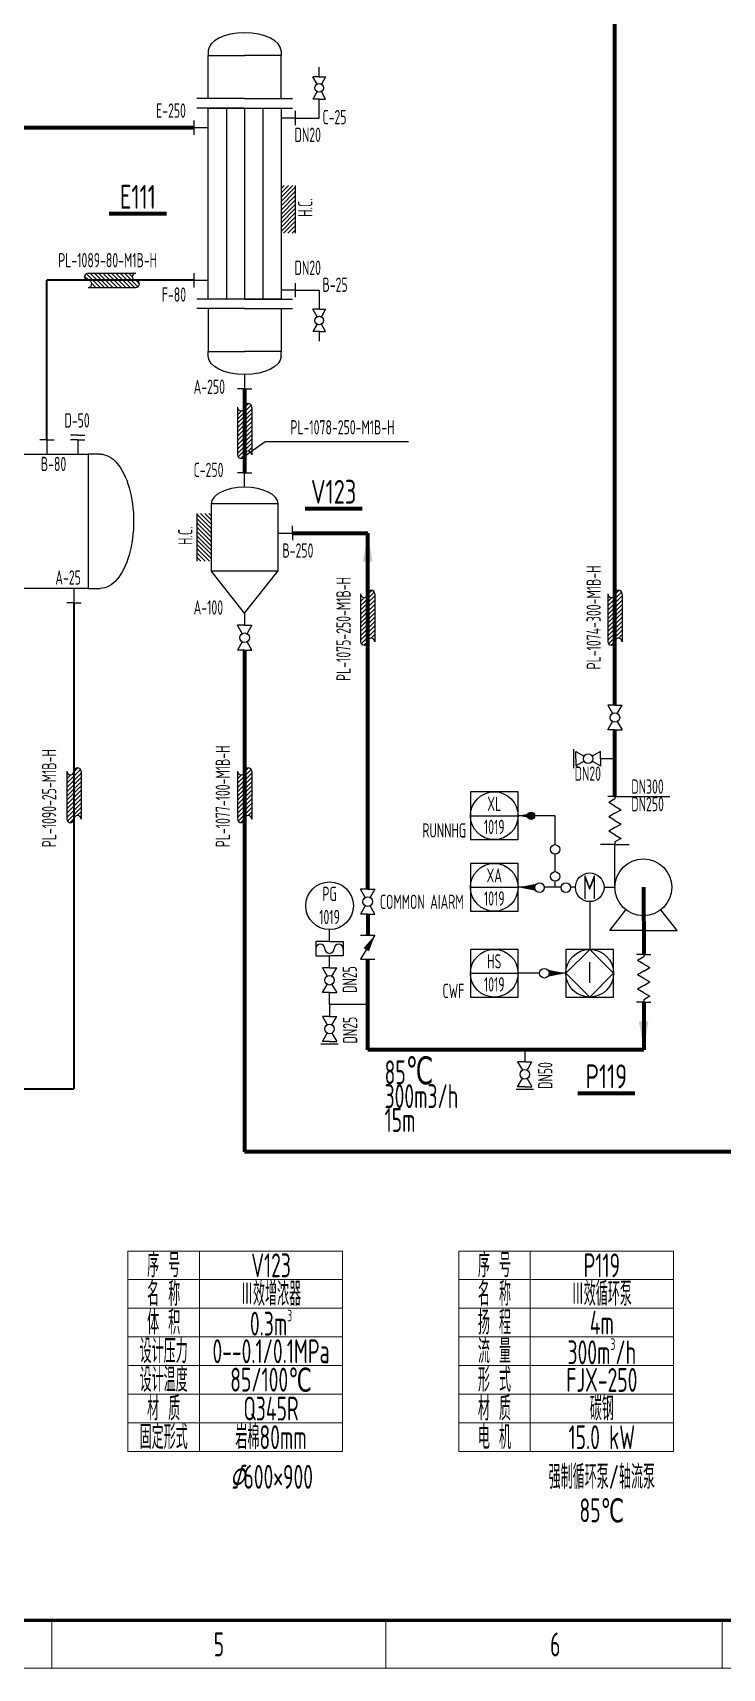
# Model space of a CAD drawing. Header units: millimetres. Extents: x 2658 to 4453, y -1069 to 608.
# Drawn here: x 3887.6 to 4032.1, y -107.7 to 234.9 of the extents above; entities that cross this region are included whole.
import ezdxf
from ezdxf.enums import TextEntityAlignment as Align

# ---------------------------------------------------------------- set-up
doc = ezdxf.new("R2010")
doc.units = ezdxf.units.MM
doc.header["$MEASUREMENT"] = 0
for name, color, linetype, lineweight in [('0-图框', 7, 'Continuous', 15), ('1-主物流管线（粗）', 7, 'Continuous', 70), ('2-辅助物流（中）', 7, 'Continuous', 35), ('文本', 7, 'Continuous', 18), ('细实线', 7, 'Continuous', 18)]:
    doc.layers.add(name, color=color, linetype=linetype, lineweight=lineweight)
doc.styles.add('国标汉字', font='gbenor.shx', dxfattribs={"width": 0.7, "height": 5, "bigfont": 'gbcbig.shx'})

msp = doc.modelspace()

# ---------------------------------------------------------------- hatches: boundary and pattern name
h = msp.add_hatch()
h.set_pattern_fill('ANSI31', color=256, scale=0.2)
h.set_pattern_definition([(45, (-2576.9901, -1843.94375), (-0.449012806, 0.449012806), [])])
h.paths.add_polyline_path([(3942.6, 202.94), (3939.6, 202.94), (3939.6, 192.94), (3942.6, 192.94)])
h = msp.add_hatch()
h.set_pattern_fill('ANSI31', color=256, scale=0.2, angle=90)
h.set_pattern_definition([(135, (-2405.6252, -1770.2528), (-0.449012806, -0.449012806), [])])
h.paths.add_polyline_path([(3899.19, 184.58, 1), (3899.19, 183.08, -1), (3899.19, 181.58), (3909.19, 181.58, 1), (3909.19, 183.08, -1), (3909.19, 184.58)])
h = msp.add_hatch()
h.set_pattern_fill('ANSI31', color=256, scale=0.2)
h.set_pattern_definition([(45, (1978.6416, 6461.31575), (-0.449012806, 0.449012806), [])])
h.paths.add_polyline_path([(3933.48, 156.5, 1), (3931.98, 156.5, -1), (3930.48, 156.5), (3930.48, 146.5, 1), (3931.98, 146.5, -1), (3933.48, 146.5)])
h = msp.add_hatch()
h.set_pattern_fill('ANSI31', color=256, scale=0.2, angle=90)
h.set_pattern_definition([(135, (-2576.9901, -1843.4261), (-0.449012806, -0.449012806), [])])
h.paths.add_polyline_path([(3924.98, 134.24), (3921.98, 134.24), (3921.98, 124.24), (3924.98, 124.24)])
h = msp.add_hatch()
h.set_pattern_fill('ANSI31', color=256, scale=0.2)
h.set_pattern_definition([(45, (2004.42895, 6422.18245), (-0.449012806, 0.449012806), [])])
h.paths.add_polyline_path([(3959.26, 117.37, 1), (3957.76, 117.37, -1), (3956.26, 117.37), (3956.26, 107.37, 1), (3957.76, 107.37, -1), (3959.26, 107.37)])
h = msp.add_hatch()
h.set_pattern_fill('ANSI31', color=256, scale=0.2)
h.set_pattern_definition([(45, (2056.2314, 6422.18245), (-0.449012806, 0.449012806), [])])
h.paths.add_polyline_path([(4011.07, 117.37, 1), (4009.57, 117.37, -1), (4008.07, 117.37), (4008.07, 107.37, 1), (4009.57, 107.37, -1), (4011.07, 107.37)])
h = msp.add_hatch()
h.set_pattern_fill('ANSI31', color=256, scale=0.2)
h.set_pattern_definition([(45, (1942.8626, 6385.0419), (-0.449012806, 0.449012806), [])])
h.paths.add_polyline_path([(3897.7, 80.22, 1), (3896.2, 80.22, -1), (3894.7, 80.22), (3894.7, 70.22, 1), (3896.2, 70.22, -1), (3897.7, 70.22)])
h = msp.add_hatch()
h.set_pattern_fill('ANSI31', color=256, scale=0.2)
h.set_pattern_definition([(45, (1978.6416, 6385.0419), (-0.449012806, 0.449012806), [])])
h.paths.add_polyline_path([(3933.48, 80.22, 1), (3931.98, 80.22, -1), (3930.48, 80.22), (3930.48, 70.22, 1), (3931.98, 70.22, -1), (3933.48, 70.22)])
h = msp.add_hatch(color=256)
h.dxf.hatch_style = 1
h.paths.add_polyline_path([(3992.79, 70.92), (3991.26, 70.92, -1)])
h.paths.add_polyline_path([(3991.26, 70.92), (3992.79, 70.92, -1)])

# ---------------------------------------------------------------- linework, layer by layer
for p, q in [((3924.36, 231.14), (3924.36, 230.14)), ((3924.36, 221.14), (3924.36, 230.14)), ((3924.36, 230.14), (3931.98, 230.14)), ((3939.6, 230.14), (3931.98, 230.14)), ((3939.6, 231.14), (3939.6, 230.14)), ((3939.6, 221.14), (3939.6, 230.14)), ((3947.6, 225.73), (3947.6, 227.73)), ((3947.6, 225.73), (3946.25, 225.73)), ((3947.15, 224.17), (3946.25, 225.73)), ((3947.6, 225.73), (3948.95, 225.73)), ((3948.95, 225.73), (3948.05, 224.17)), ((3931.98, 221.14), (3921.98, 221.14)), ((3931.98, 221.14), (3941.98, 221.14)), ((3947.15, 222.61), (3946.25, 221.05)), ((3947.6, 221.05), (3946.25, 221.05)), ((3947.6, 217.05), (3947.6, 221.05)), ((3947.6, 221.05), (3948.95, 221.05)), ((3948.95, 221.05), (3948.05, 222.61)), ((3921.36, 216.56), (3921.36, 213.56)), ((3931.98, 219.14), (3921.98, 219.14)), ((3928.18, 219.14), (3928.18, 179.14)), ((3931.98, 219.14), (3941.98, 219.14)), ((3931.98, 219.14), (3931.98, 179.14)), ((3935.78, 219.14), (3935.78, 179.14)), ((3942.6, 217.05), (3939.6, 217.05)), ((3942.6, 218.55), (3942.6, 215.55)), ((3942.6, 217.05), (3947.6, 217.05)), ((3921.36, 215.06), (3924.36, 215.06)), ((3942.6, 202.94), (3942.6, 192.94)), ((3899.19, 184.58), (3909.19, 184.58)), ((3921.36, 184.58), (3921.36, 181.58)), ((3921.36, 183.08), (3924.36, 183.08)), ((3942.6, 182.51), (3942.6, 179.51)), ((3899.19, 181.58), (3909.19, 181.58)), ((3931.98, 179.14), (3921.98, 179.14)), ((3931.98, 179.14), (3941.98, 179.14)), ((3942.6, 181.01), (3939.6, 181.01)), ((3942.6, 181.01), (3947.6, 181.01)), ((3947.6, 181.01), (3947.6, 177.01)), ((3931.98, 177.14), (3921.98, 177.14)), ((3924.36, 177.14), (3924.36, 168.14)), ((3931.98, 177.14), (3941.98, 177.14)), ((3939.6, 177.14), (3939.6, 168.14)), ((3947.6, 177.01), (3946.25, 177.01)), ((3947.15, 175.45), (3946.25, 177.01)), ((3947.6, 177.01), (3948.95, 177.01)), ((3948.95, 177.01), (3948.05, 175.45)), ((3947.15, 173.89), (3946.25, 172.33)), ((3947.6, 172.33), (3946.25, 172.33)), ((3947.6, 172.33), (3948.95, 172.33)), ((3947.6, 172.33), (3947.6, 170.33)), ((3948.95, 172.33), (3948.05, 173.89)), ((3924.36, 168.14), (3931.98, 168.14)), ((3924.36, 167.14), (3924.36, 168.14)), ((3939.6, 168.14), (3931.98, 168.14)), ((3939.6, 167.14), (3939.6, 168.14)), ((3931.98, 163.34), (3931.98, 160.34)), ((3931.98, 160.34), (3930.48, 160.34)), ((3931.98, 160.34), (3933.48, 160.34)), ((3930.48, 156.5), (3930.48, 146.5)), ((3933.48, 156.5), (3933.48, 146.5)), ((3890.54, 149.65), (3889.04, 149.65)), ((3890.54, 149.65), (3890.54, 146.65)), ((3890.54, 149.65), (3892.04, 149.65)), ((3897.01, 150.65), (3895.51, 150.65)), ((3897.01, 149.65), (3895.51, 149.65)), ((3897.01, 150.65), (3898.51, 150.65)), ((3897.01, 149.65), (3897.01, 146.65)), ((3897.01, 149.65), (3898.51, 149.65)), ((3931.23, 145.75), (3936.3, 149.28)), ((3936.3, 149.28), (3966.3, 149.28)), ((3901.71, 146.65), (3899.21, 146.65)), ((3899.21, 146.65), (3899.21, 118.52)), ((3931.98, 142.74), (3930.48, 142.74)), ((3931.98, 139.74), (3931.98, 142.74)), ((3931.98, 142.74), (3933.48, 142.74)), ((3921.98, 134.24), (3921.98, 124.24)), ((3931.98, 136.24), (3924.98, 136.24)), ((3924.98, 136.24), (3924.98, 122.24)), ((3938.98, 136.24), (3931.98, 136.24)), ((3938.98, 122.24), (3938.98, 136.24)), ((3941.98, 130.12), (3941.98, 131.62)), ((3938.98, 130.12), (3941.98, 130.12)), ((3941.98, 130.12), (3941.98, 128.62)), ((3924.98, 122.24), (3938.98, 122.24)), ((3931.98, 113.37), (3924.98, 122.24)), ((3931.98, 113.37), (3938.98, 122.24)), ((3896.2, 118.52), (3896.2, 115.52)), ((3899.21, 118.52), (3901.71, 118.52)), ((3956.26, 117.37), (3956.26, 107.37)), ((3959.26, 117.37), (3959.26, 107.37)), ((4008.07, 117.37), (4008.07, 107.37)), ((4011.07, 117.37), (4011.07, 107.37)), ((3896.2, 115.52), (3894.7, 115.52)), ((3896.2, 115.52), (3897.7, 115.52)), ((3931.98, 113.37), (3931.98, 110.8)), ((3931.98, 110.8), (3930.48, 110.8)), ((3931.48, 109.06), (3930.48, 110.8)), ((3931.98, 110.8), (3933.48, 110.8)), ((3933.48, 110.8), (3932.48, 109.06)), ((3931.48, 107.33), (3930.48, 105.6)), ((3933.48, 105.6), (3932.48, 107.33)), ((3931.98, 105.6), (3930.48, 105.6)), ((3931.98, 105.6), (3933.48, 105.6)), ((4009.57, 94.08), (4008.07, 94.08)), ((4008.07, 94.08), (4009.07, 92.35)), ((4009.57, 94.08), (4011.07, 94.08)), ((4010.07, 92.35), (4011.07, 94.08)), ((4008.07, 88.89), (4009.07, 90.62)), ((4010.07, 90.62), (4011.07, 88.89)), ((4009.57, 88.89), (4008.07, 88.89)), ((4009.57, 88.89), (4011.07, 88.89)), ((4000.87, 84.86), (4000.87, 80.86)), ((4001.37, 82.86), (4001.37, 84.36)), ((4001.37, 84.36), (4003.1, 83.36)), ((4001.37, 82.86), (4001.37, 81.36)), ((4003.1, 82.36), (4001.37, 81.36)), ((4006.57, 84.36), (4004.84, 83.36)), ((4004.84, 82.36), (4006.57, 81.36)), ((4006.57, 82.86), (4006.57, 84.36)), ((4009.57, 82.86), (4006.57, 82.86)), ((4006.57, 82.86), (4006.57, 81.36)), ((3894.7, 80.22), (3894.7, 70.22)), ((3897.7, 80.22), (3897.7, 70.22)), ((3930.48, 80.22), (3930.48, 70.22)), ((3933.48, 80.22), (3933.48, 70.22)), ((3979.29, 75.92), (3979.29, 65.92)), ((3989.29, 75.92), (3979.29, 75.92)), ((3989.29, 65.92), (3989.29, 75.92)), ((4009.57, 74.92), (4008.07, 74.92)), ((4009.57, 74.42), (4008.27, 73.67)), ((4009.57, 72.92), (4008.27, 73.67)), ((4009.57, 74.92), (4021.07, 74.92)), ((4009.57, 74.92), (4021.07, 74.92)), ((4009.57, 74.92), (4009.57, 74.42)), ((4009.57, 72.92), (4010.87, 72.17)), ((4009.57, 71.42), (4010.87, 72.17)), ((3979.29, 70.92), (3989.29, 70.92)), ((3997.04, 70.92), (3989.29, 70.92)), ((3997.04, 64.86), (3997.04, 70.92)), ((4009.57, 71.42), (4008.27, 70.67)), ((4009.57, 69.92), (4008.27, 70.67)), ((4009.57, 69.92), (4010.87, 69.17)), ((4009.57, 68.42), (4010.87, 69.17)), ((3979.29, 65.92), (3989.29, 65.92)), ((4009.57, 68.42), (4008.27, 67.67)), ((4009.57, 66.92), (4008.27, 67.67)), ((4009.57, 66.92), (4010.87, 66.17)), ((4010.87, 66.17), (4009.57, 65.42)), ((4009.57, 65.42), (4009.57, 64.92)), ((3997.04, 59.2), (3997.04, 62.86)), ((4009.57, 64.92), (4006.57, 64.92)), ((4009.57, 55.92), (4009.57, 64.92)), ((4009.57, 64.92), (4012.57, 64.92)), ((3979.29, 60.92), (3979.29, 50.92)), ((3989.29, 60.92), (3979.29, 60.92)), ((3989.29, 50.92), (3989.29, 60.92)), ((3957.77, 55.51), (3956.27, 55.51)), ((3957.27, 53.78), (3956.27, 55.51)), ((3957.77, 55.51), (3959.27, 55.51)), ((3959.27, 55.51), (3958.27, 53.78)), ((3979.29, 55.92), (3989.29, 55.92)), ((3992.79, 55.92), (3989.29, 55.92)), ((3998.29, 55.92), (3994.78, 55.92)), ((3997.04, 55.92), (3997.04, 57.2)), ((4001.29, 55.92), (4000.29, 55.92)), ((4007.29, 55.92), (4009.68, 55.92)), ((3957.27, 52.05), (3956.27, 50.32)), ((3959.27, 50.32), (3958.27, 52.05)), ((4004.29, 52.92), (4004.29, 42.92)), ((3957.77, 50.32), (3956.27, 50.32)), ((3957.77, 50.32), (3959.27, 50.32)), ((3979.29, 50.92), (3989.29, 50.92)), ((4008.48, 46.89), (4011.86, 51.22)), ((4022.59, 46.89), (4019.21, 51.22)), ((4022.59, 46.89), (4019.21, 51.22)), ((3949.78, 44.55), (3946.88, 44.55)), ((3946.88, 44.55), (3946.88, 41.55)), ((3949.76, 44.55), (3952.65, 44.55)), ((3949.77, 44.55), (3949.77, 47.05)), ((3952.65, 44.55), (3952.65, 41.55)), ((3956.27, 45.86), (3959.27, 45.86)), ((3959.27, 45.86), (3956.27, 40.86)), ((4015.48, 46.89), (4008.48, 46.89)), ((4015.48, 46.89), (4022.59, 46.89)), ((4015.48, 46.89), (4022.59, 46.89)), ((3946.88, 41.55), (3949.77, 41.55)), ((3949.77, 39.05), (3949.77, 41.55)), ((3952.65, 41.55), (3949.77, 41.55)), ((3979.29, 42.92), (3979.29, 32.92)), ((3989.29, 42.92), (3979.29, 42.92)), ((3989.29, 32.92), (3989.29, 42.92)), ((3999.29, 42.92), (3999.29, 32.92)), ((4009.29, 42.92), (3999.29, 42.92)), ((4004.29, 42.92), (3999.29, 37.92)), ((4009.29, 37.92), (4004.29, 42.92)), ((4009.29, 32.92), (4009.29, 42.92)), ((4015.6, 41.84), (4014.1, 41.84)), ((4015.6, 41.34), (4014.3, 40.59)), ((4015.6, 41.84), (4017.1, 41.84)), ((4015.6, 41.84), (4015.6, 41.34)), ((3949.77, 39.05), (3948.27, 39.05)), ((3948.27, 39.05), (3949.27, 37.32)), ((3949.77, 39.05), (3951.27, 39.05)), ((3950.27, 37.32), (3951.27, 39.05)), ((3956.27, 40.86), (3959.27, 40.86)), ((3979.29, 37.92), (3989.29, 37.92)), ((3993.79, 37.92), (3989.29, 37.92)), ((3999.29, 37.92), (3995.79, 37.92)), ((3999.29, 37.92), (4004.29, 32.92)), ((4004.29, 32.92), (4009.29, 37.92)), ((4015.6, 39.84), (4014.3, 40.59)), ((4015.6, 38.34), (4014.3, 37.59)), ((4015.6, 39.84), (4016.89, 39.09)), ((4015.6, 38.34), (4016.89, 39.09)), ((3948.27, 33.85), (3949.27, 35.58)), ((3950.27, 35.58), (3951.27, 33.85)), ((4015.6, 36.84), (4014.3, 37.59)), ((4015.6, 35.34), (4014.3, 34.59)), ((4015.6, 33.84), (4014.3, 34.59)), ((4015.6, 36.84), (4016.89, 36.09)), ((4015.6, 35.34), (4016.89, 36.09)), ((3949.77, 33.85), (3948.27, 33.85)), ((3949.77, 31.35), (3949.77, 33.85)), ((3949.77, 33.85), (3951.27, 33.85)), ((3957.77, 31.35), (3949.77, 31.35)), ((3949.77, 31.35), (3949.77, 28.85)), ((3979.29, 32.92), (3989.29, 32.92)), ((3999.29, 32.92), (4009.29, 32.92)), ((4015.6, 31.84), (4014.1, 31.84)), ((4015.6, 33.84), (4016.89, 33.09)), ((4016.89, 33.09), (4015.6, 32.34)), ((4015.6, 32.34), (4015.6, 31.84)), ((4015.6, 31.84), (4017.1, 31.84)), ((3949.77, 28.85), (3948.27, 28.85)), ((3948.27, 28.85), (3949.27, 27.12)), ((3949.77, 28.85), (3951.27, 28.85)), ((3950.27, 27.12), (3951.27, 28.85)), ((3948.27, 23.65), (3949.27, 25.38)), ((3950.27, 25.38), (3951.27, 23.65)), ((3947.97, 23.15), (3951.57, 23.15)), ((3949.77, 23.65), (3948.27, 23.65)), ((3949.77, 23.65), (3951.27, 23.65)), ((3990.69, 21.84), (3990.69, 19.34)), ((3990.69, 19.34), (3989.19, 19.34)), ((3989.19, 19.34), (3990.19, 17.61)), ((3990.69, 19.34), (3992.19, 19.34)), ((3991.19, 17.61), (3992.19, 19.34)), ((3989.19, 14.14), (3990.19, 15.88)), ((3990.69, 14.14), (3989.19, 14.14)), ((3990.69, 14.14), (3992.19, 14.14)), ((3991.19, 15.88), (3992.19, 14.14)), ((3988.89, 13.64), (3992.49, 13.64))]:
    msp.add_line(p, q)
at = {"lineweight": 70}
for p, q in [((3903.59, 197.06), (3915.59, 197.06)), ((3944.63, 135.28), (3956.63, 135.28)), ((4001.78, 12.82), (4013.78, 12.82))]:
    msp.add_line(p, q, dxfattribs=at)
for points in [[(3924.36, 219.14), (3939.6, 219.14), (3939.6, 179.14), (3924.36, 179.14)], [(3860.96, 146.65), (3899.21, 146.65), (3899.21, 118.52), (3860.96, 118.52)]]:
    msp.add_lwpolyline(points, close=True)
for centre, radius in [((3947.6, 223.39), 0.9), ((3947.6, 174.67), 0.9), ((3931.98, 108.2), 1), ((4009.57, 91.48), 1), ((4003.97, 82.86), 1), ((3984.29, 70.92), 5), ((3992.03, 70.92), 0.765), ((3997.04, 63.86), 1), ((4015.53, 55.92), 5.97), ((4015.53, 55.92), 5.97), ((3984.29, 55.92), 5), ((3997.04, 58.2), 1), ((4004.29, 55.92), 3), ((3949.77, 52.05), 5), ((3993.78, 55.84), 1), ((3999.29, 55.84), 1), ((3957.77, 52.91), 1), ((3984.29, 37.92), 5), ((4004.29, 37.92), 5), ((3994.79, 37.92), 1), ((3949.77, 36.45), 1), ((3949.77, 26.25), 1), ((3990.69, 16.74), 1)]:
    msp.add_circle(centre, radius)
for centre, radius, start, end in [((3899.19, 183.83), 0.75, 90, 270), ((3899.19, 182.33), 0.75, 270, 90), ((3909.19, 183.83), 0.75, 90, 270), ((3909.19, 182.33), 0.75, 270, 90), ((3931.23, 156.5), 0.75, 180, 0), ((3932.73, 156.5), 0.75, 0, 180), ((3931.23, 146.5), 0.75, 180, 0), ((3932.73, 146.5), 0.75, 0, 180), ((3957.01, 117.37), 0.75, 180, 0), ((3958.51, 117.37), 0.75, 0, 180), ((4008.82, 117.37), 0.75, 180, 0), ((4010.32, 117.37), 0.75, 0, 180), ((3957.01, 107.37), 0.75, 180, 0), ((3958.51, 107.37), 0.75, 0, 180), ((4008.82, 107.37), 0.75, 180, 0), ((4010.32, 107.37), 0.75, 0, 180), ((3895.45, 80.22), 0.75, 180, 0), ((3896.95, 80.22), 0.75, 0, 180), ((3931.23, 80.22), 0.75, 180, 0), ((3932.73, 80.22), 0.75, 0, 180), ((3895.45, 70.22), 0.75, 180, 0), ((3896.95, 70.22), 0.75, 0, 180), ((3931.23, 70.22), 0.75, 180, 0), ((3932.73, 70.22), 0.75, 0, 180), ((3947.84, 43.05), 0.962, 0, 180), ((3949.77, 43.05), 0.962, 180, 0), ((3951.69, 43.05), 0.962, 0, 180)]:
    msp.add_arc(centre, radius, start, end)
for centre, major_axis, ratio in [((3931.98, 231.14), (-7.62, 0), 0.498823), ((3931.98, 136.24), (-7, 0), 0.5)]:
    msp.add_ellipse(centre, major_axis=major_axis, ratio=ratio, start_param=3.141593, end_param=6.283185)
at = {"extrusion": (0, 0, -1)}
for centre, major_axis, ratio, start_param, end_param in [((3931.98, 167.14), (-7.62, 0), 0.498823, 3.141593, 6.283185), ((3901.71, 132.59), (0, 14.07), 0.49768, 0, 3.141593)]:
    msp.add_ellipse(centre, major_axis=major_axis, ratio=ratio, start_param=start_param, end_param=end_param, dxfattribs=at)
for points in [[(3956.77, 124.12), (3957.77, 130.12), (3958.77, 124.12)], [(3992.79, 71.59), (3989.29, 70.92), (3992.79, 70.25)], [(3992.79, 71.59), (3989.29, 70.92), (3992.79, 70.25)], [(3992.79, 56.59), (3989.29, 55.92), (3992.79, 55.25)], [(3956.89, 43.2), (3959.27, 45.86), (3958.04, 42.51)], [(3995.79, 38.59), (3999.29, 37.92), (3995.79, 37.25)], [(4014.6, 27.84), (4015.6, 21.84), (4016.6, 27.84)]]:
    msp.add_solid(points)
at = {"layer": '0-图框', "color": 7, "lineweight": 18}
for p, q in [((3891.58, -97.68), (3891.58, -107.68)), ((3961.58, -97.68), (3961.58, -107.68)), ((3891.58, -107.68), (3821.58, -107.68)), ((3961.58, -107.68), (3891.58, -107.68)), ((4032.08, -107.68), (3962.08, -107.68)), ((4102.08, -107.68), (4032.08, -107.68))]:
    msp.add_line(p, q, dxfattribs=at)
at = {"layer": '0-图框', "lineweight": 18}
msp.add_line((4032.08, -97.68), (4032.08, -107.68), dxfattribs=at)
msp.add_line((4032.08, -97.68), (4032.08, -107.68), dxfattribs=at)
at = {"layer": '0-图框', "color": 7, "lineweight": 18}
msp.add_lwpolyline([(3611.58, 486.32), (4452.58, 486.32), (4452.58, -107.68), (3611.58, -107.68)], close=True, dxfattribs=at)
at = {"layer": '0-图框'}
msp.add_lwpolyline([(3611.58, 486.32), (4452.58, 486.32), (4452.58, -107.68), (3611.58, -107.68)], close=True, dxfattribs=at)
at = {"layer": '0-图框', "color": 7, "lineweight": 60}
msp.add_lwpolyline([(3636.58, 476.32), (4442.58, 476.32), (4442.58, -97.68), (3636.58, -97.68)], close=True, dxfattribs=at)
at = {"layer": '1-主物流管线（粗）'}
for p, q in [((4009.57, 94.08), (4009.57, 272.73)), ((3718.93, 215.02), (3921.36, 215.06)), ((3931.98, 160.34), (3931.98, 142.74)), ((3941.98, 130.12), (3957.77, 130.12)), ((3957.77, 55.51), (3957.77, 130.12)), ((3931.98, 105.6), (3931.98, 0.53)), ((4009.57, 74.92), (4009.57, 88.89)), ((4015.53, 55.92), (4015.6, 41.84)), ((3957.77, 50.32), (3957.77, 45.86)), ((3957.77, 21.84), (3957.77, 40.86)), ((4015.6, 31.84), (4015.6, 21.84)), ((4015.6, 21.84), (3957.77, 21.84)), ((4046.31, 0.53), (3931.98, 0.53))]:
    msp.add_line(p, q, dxfattribs=at)
at = {"layer": '2-辅助物流（中）'}
for p, q in [((3921.36, 183.08), (3890.54, 183.08)), ((3890.54, 149.65), (3890.54, 183.08)), ((3896.2, 115.52), (3896.2, 13.72)), ((3874.65, 13.72), (3896.2, 13.72))]:
    msp.add_line(p, q, dxfattribs=at)
at = {"layer": '细实线'}
for p, q in [((3907.51, -20.27), (3907.51, -62.27)), ((3907.51, -20.27), (3922.51, -20.27)), ((3907.51, -20.27), (3907.51, -62.27)), ((3922.51, -20.27), (3922.51, -62.27)), ((3952.51, -20.27), (3922.51, -20.27)), ((3952.51, -62.27), (3952.51, -20.27)), ((3976.83, -20.27), (3991.83, -20.27)), ((3976.83, -20.27), (3976.83, -62.27)), ((3976.83, -20.27), (3976.83, -62.27)), ((3991.83, -20.27), (3991.83, -62.27)), ((4021.83, -20.27), (3991.83, -20.27)), ((4021.83, -62.27), (4021.83, -20.27)), ((3907.51, -26.27), (3922.51, -26.27)), ((3952.51, -26.27), (3922.51, -26.27)), ((3976.83, -26.27), (3991.83, -26.27)), ((4021.83, -26.27), (3991.83, -26.27)), ((3907.51, -32.27), (3922.51, -32.27)), ((3952.51, -32.27), (3922.51, -32.27)), ((3976.83, -32.27), (3991.83, -32.27)), ((4021.83, -32.27), (3991.83, -32.27)), ((3907.51, -38.27), (3922.51, -38.27)), ((3952.51, -38.27), (3922.51, -38.27)), ((3976.83, -38.27), (3991.83, -38.27)), ((4021.83, -38.27), (3991.83, -38.27)), ((3907.51, -44.27), (3922.51, -44.27)), ((3952.51, -44.27), (3922.51, -44.27)), ((3976.83, -44.27), (3991.83, -44.27)), ((4021.83, -44.27), (3991.83, -44.27)), ((3907.51, -50.27), (3922.51, -50.27)), ((3952.51, -50.27), (3922.51, -50.27)), ((3976.83, -50.27), (3991.83, -50.27)), ((4021.83, -50.27), (3991.83, -50.27)), ((3907.51, -56.27), (3922.51, -56.27)), ((3952.51, -56.27), (3922.51, -56.27)), ((3976.83, -56.27), (3991.83, -56.27)), ((4021.83, -56.27), (3991.83, -56.27)), ((3922.51, -62.27), (3907.51, -62.27)), ((3922.51, -62.27), (3952.51, -62.27)), ((3991.83, -62.27), (3976.83, -62.27)), ((3991.83, -62.27), (4021.83, -62.27))]:
    msp.add_line(p, q, dxfattribs=at)

# ---------------------------------------------------------------- texts
at = {"style": '国标汉字', "width": 0.7}
for s, p in [('E-250', (3913.42, 217.13, 180)), ('C-25', (3948.3, 215.77, 180)), ('DN20', (3942.44, 212.05, 180)), ('PL-1089-80-M1B-H', (3892.91, 185.79)), ('DN20', (3942.44, 184.2, 180)), ('F-80', (3914.63, 178.59, 180)), ('B-25', (3948.3, 180.66, 180)), ('A-250', (3921.29, 159.28, 180)), ('D-50', (3894.22, 152.23, 180)), ('PL-1078-250-M1B-H', (3941.56, 150.78)), ('B-80', (3889.28, 143.1, 180)), ('C-250', (3921.29, 141.85, 180)), ('B-250', (3939.9, 124.97, 180)), ('A-25', (3892.31, 119.33, 180)), ('A-100', (3921.29, 113.04, 180)), ('DN20', (4001.13, 78.23, 180)), ('DN300', (4013.01, 75.51, 180)), ('DN300', (4013.01, 75.51, 180)), ('DN250', (4013.01, 71.84, 180)), ('DN250', (4013.01, 71.84, 180))]:
    msp.add_text(s, height=3, dxfattribs=at).set_placement(p)
for s, p in [('PL-1075-250-M1B-H', (3954.19, 99.14, 180)), ('PL-1074-300-M1B-H', (4006.62, 101.56, 180)), ('PL-1090-25-M1B-H', (3892.5, 64.31, 180)), ('PL-1077-100-M1B-H', (3928.9, 64.31, 180))]:
    msp.add_text(s, height=3, rotation=90, dxfattribs=at).set_placement(p)
at = {"style": '国标汉字'}
for s, width, insert, char_height, attachment_point in [('{\\W0.8;E111}', 16, (3909.59, 200.56), 5, 5), ('{\\W0.8;V123}', 16, (3950.63, 138.78), 5, 5), ('XL', 10, (3984.29, 73.42), 3, 5), ('1019', 10, (3984.29, 70.07), 3, 2), ('XA', 10, (3984.29, 58.42), 3, 5), ('M', 6, (4004.29, 55.92), 5, 5), ('PG', 10, (3949.77, 54.55), 3, 5), ('1019', 10, (3984.29, 55.07), 3, 2), ('1019', 10, (3949.77, 51.2), 3, 2), ('HS', 10, (3984.29, 40.42), 3, 5), ('Ⅰ', 10, (4004.29, 37.92), 5, 5), ('1019', 10, (3984.29, 37.07), 3, 2), ('{\\W0.8;P119}', 16, (4007.78, 16.32), 5, 5), ('序 号', 15, (3915.01, -23.27), 5, 5), ('序 号', 15, (3984.33, -23.27), 5, 5), ('V123', 15, (3937.51, -23.27), 5, 5), ('P119', 15, (4006.83, -23.27), 5, 5), ('名 称', 15, (3915.01, -29.27), 5, 5), ('Ⅲ效增浓器', 15, (3937.51, -29.27), 5, 5), ('名 称', 15, (3984.33, -29.27), 5, 5), ('Ⅲ效循环泵', 15, (4006.83, -29.27), 5, 5), ('体 积', 15, (3915.01, -35.27), 5, 5), ('\\A1;0.3m{\\H0.49x;\\S3^ ;}', 15, (3937.51, -35.27), 5, 5), ('扬 程', 15, (3984.33, -35.27), 5, 5), ('4m', 15, (4006.83, -35.27), 5, 5), ('设计压力', 15, (3915.01, -41.27), 5, 5), ('\\A1;0--0.1/0.1MPa', 15, (3937.51, -41.27), 5, 5), ('流 量', 15, (3984.33, -41.27), 5, 5), ('\\A1;300m{\\H0.49x;\\S3^ ;}/h', 15, (4006.83, -41.27), 5, 5), ('设计温度', 15, (3915.01, -47.27), 5, 5), ('形 式', 15, (3984.33, -47.27), 5, 5), ('85/100℃', 15, (3937.51, -47.27), 5, 5), ('FJX-250', 15, (4006.83, -47.27), 5, 5), ('材 质', 15, (3915.01, -53.27), 5, 5), ('Q345R', 15, (3937.51, -53.27), 5, 5), ('材 质', 15, (3984.33, -53.27), 5, 5), ('碳钢', 15, (4006.83, -53.27), 5, 5), ('固定形式', 15, (3915.01, -59.27), 5, 5), ('岩棉80mm', 15, (3937.51, -59.27), 5, 5), ('电 机', 15, (3984.33, -59.27), 5, 5), ('15.0 kW', 15, (4006.83, -59.27), 5, 5), ('{\\Q15;Φ}600×900', 32.4856, (3937.51, -67.57), 5, 5)]:
    msp.add_mtext_dynamic_manual_height_columns(s, width=width, gutter_width=25, heights=[0], dxfattribs=dict(at, insert=insert, char_height=char_height, attachment_point=attachment_point))
at = {"char_height": 3, "attachment_point": 5, "rotation": 90, "style": '国标汉字'}
for s, width, insert in [('H.C.', 10.6779, (3944.68, 198.3)), ('H.C.', 11.0001, (3919.55, 129.57)), ('DN25', 5.1962, (3954, 36.6)), ('DN25', 5.1962, (3954.06, 26)), ('DN50', 5.1962, (3994.98, 16.49))]:
    msp.add_mtext_dynamic_manual_height_columns(s, width=width, gutter_width=25, heights=[0], dxfattribs=dict(at, insert=insert))
at = {"char_height": 5, "style": '国标汉字'}
for s, width, insert, attachment_point, line_spacing_factor in [('85{\\H1.16667x;℃}\\P300m3/h\\P15m', 24.4272, (3961.31, 20.5), 1, 0.6), ('强制循环泵/轴流泵\\P85℃', 28.1083, (4006.83, -71.14), 5, 0.84)]:
    msp.add_mtext_dynamic_manual_height_columns(s, width=width, gutter_width=25, heights=[0], dxfattribs=dict(at, insert=insert, attachment_point=attachment_point, line_spacing_factor=line_spacing_factor))
at = {"layer": '0-图框', "color": 7, "lineweight": 18, "char_height": 5, "attachment_point": 5, "style": '国标汉字'}
for s, insert in [('5', (3926.58, -102.68)), ('6', (3997.08, -102.68))]:
    msp.add_mtext_dynamic_manual_height_columns(s, width=70, gutter_width=12.5, heights=[0], dxfattribs=dict(at, insert=insert))
at = {"layer": '文本', "style": '国标汉字', "width": 0.7}
for s, p in [('RUNNHG', (3973.81, 66.34)), ('COMMON AIARM', (3969.1, 51.38)), ('CWF', (3975.73, 32.72))]:
    msp.add_text(s, height=3, dxfattribs=at).set_placement(p, align=Align.CENTER)

doc.saveas('drawing.dxf')
